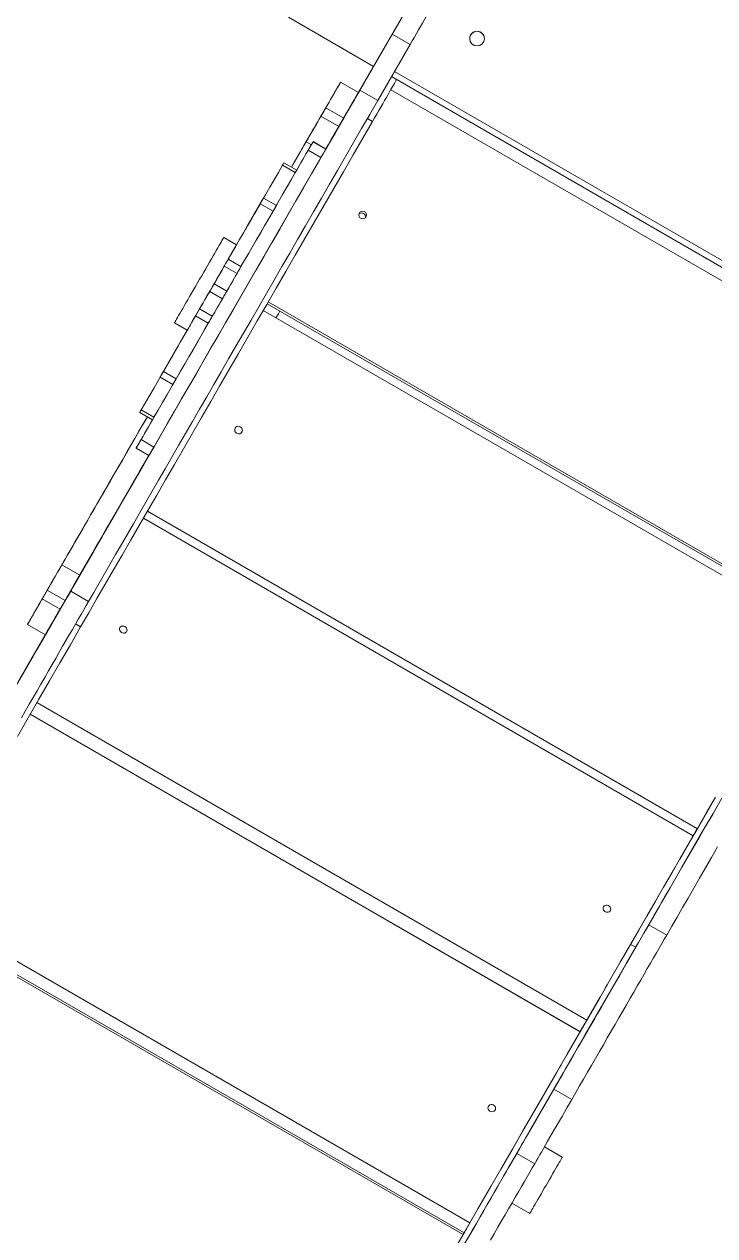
# Model space of a CAD drawing. Header units: millimetres. Extents: x -12977 to 11786, y -11805 to 10558.
# Drawn here: x -7311 to -6608, y 1797 to 3029 of the extents above; entities that cross this region are included whole.
import ezdxf

# ---------------------------------------------------------------- set-up
doc = ezdxf.new("R2010")
doc.units = ezdxf.units.MM
doc.layers.add('DIKOM_ОБЪЕКТ', color=7, linetype='Continuous')

msp = doc.modelspace()

# ---------------------------------------------------------------- linework, layer by layer
at = {"layer": 'DIKOM_ОБЪЕКТ', "color": 7, "linetype": 'Continuous', "lineweight": 15}
for p, q in [((-6955.167, 2986.228), (-6905.167, 3072.831)), ((-7041.769, 3036.228), (-6955.167, 2986.228)), ((-6950.917, 2951.605), (-6918.044, 3008.542)), ((-6936.224, 3019.038), (-6918.044, 3008.542)), ((-6955.279, 2986.293), (-6970.66, 2959.653)), ((-6969.105, 2962.199), (-6955.216, 2986.257)), ((-6969.103, 2962.105), (-6955.173, 2986.232)), ((-6936.938, 2975.818), (-6931.786, 2972.844)), ((-6367.134, 2646.842), (-6936.937, 2975.819)), ((-6933.938, 2981.014), (-6364.134, 2652.038)), ((-6931.786, 2972.844), (-6931.786, 2972.845)), ((-6970.638, 2959.64), (-6988.824, 2970.14)), ((-6969.103, 2962.105), (-6950.917, 2951.605)), ((-6378.323, 2639.471), (-6937.773, 2962.469)), ((-7009.461, 2934.399), (-7005.984, 2940.419)), ((-7008.851, 2935.446), (-7003.823, 2944.155)), ((-7008.851, 2935.446), (-6990.665, 2924.946)), ((-7003.823, 2944.155), (-6985.637, 2933.655)), ((-6985.696, 2933.473), (-7003.758, 2902.188)), ((-6983.581, 2937.133), (-7003.756, 2902.187)), ((-6984.536, 2935.478), (-7003.756, 2902.187)), ((-6979.751, 2943.761), (-7003.754, 2902.186)), ((-6990.665, 2924.946), (-6985.637, 2933.655)), ((-6981.378, 2940.951), (-6985.696, 2933.473)), ((-6983.581, 2937.133), (-6984.688, 2935.218)), ((-6983.942, 2936.546), (-6983.81, 2936.776)), ((-6983.81, 2936.776), (-6983.809, 2936.776)), ((-6981.378, 2940.951), (-6980.881, 2941.81)), ((-6981.378, 2940.951), (-6981.378, 2940.95)), ((-6961.522, 2933.236), (-6956.368, 2930.26)), ((-7023.765, 2909.619), (-7018.507, 2906.583)), ((-7016.721, 2909.637), (-7016.721, 2909.673)), ((-7016.721, 2909.673), (-7003.731, 2902.173)), ((-7016.721, 2909.637), (-7003.731, 2902.137)), ((-7191.721, 2606.526), (-7021.721, 2900.975)), ((-7021.721, 2900.975), (-7008.731, 2893.475)), ((-7003.731, 2902.137), (-7003.731, 2902.173)), ((-7178.731, 2599.027), (-7008.731, 2893.475)), ((-7047.819, 2885.804), (-7034.829, 2878.305)), ((-7033.406, 2880.77), (-7046.397, 2888.271)), ((-7034.829, 2878.305), (-7033.406, 2880.77)), ((-7067.281, 2852.111), (-7067.276, 2852.108)), ((-7067.133, 2852.357), (-7067.138, 2852.36)), ((-7054.147, 2844.831), (-7067.138, 2852.331)), ((-7070.471, 2846.555), (-7057.481, 2839.056)), ((-7057.481, 2839.056), (-7054.147, 2844.831)), ((-7083.655, 2823.74), (-7085.847, 2819.944)), ((-7083.655, 2823.733), (-7083.654, 2823.732)), ((-7094.712, 2804.586), (-7107.702, 2812.086)), ((-7103.104, 2790.039), (-7107.141, 2783.047)), ((-7103.104, 2790.039), (-7090.114, 2782.539)), ((-7107.141, 2783.047), (-7094.15, 2775.547)), ((-7121.967, 2757.355), (-7117.455, 2765.171)), ((-7117.455, 2765.171), (-7104.465, 2757.672)), ((-7121.967, 2757.355), (-7108.977, 2749.856)), ((-7108.977, 2749.856), (-7104.465, 2757.672)), ((-7132.282, 2739.501), (-7136.318, 2732.51)), ((-7132.282, 2739.501), (-7119.292, 2732)), ((-6507.989, 2414.879), (-7067.438, 2737.877)), ((-7063.459, 2744.769), (-6504.011, 2421.772)), ((-7062.342, 2746.703), (-6502.893, 2423.705)), ((-7157.702, 2725.483), (-7144.712, 2717.983)), ((-7136.318, 2732.51), (-7123.328, 2725.01)), ((-7155.769, 2698.836), (-7153.576, 2702.634)), ((-7155.769, 2698.829), (-7155.768, 2698.828)), ((-7168.951, 2675.983), (-7155.961, 2668.483)), ((-7172.287, 2670.238), (-7172.281, 2670.235)), ((-7172.286, 2670.209), (-7159.295, 2662.709)), ((-7172.143, 2670.486), (-7172.138, 2670.483)), ((-7159.295, 2662.709), (-7155.961, 2668.483)), ((-7193.027, 2634.299), (-7180.037, 2626.798)), ((-7191.604, 2636.763), (-7178.614, 2629.263)), ((-7180.037, 2626.798), (-7178.614, 2629.263)), ((-7191.721, 2606.526), (-7178.731, 2599.027)), ((-7196.721, 2597.868), (-7196.721, 2597.904)), ((-7196.721, 2597.868), (-7183.731, 2590.368)), ((-7183.769, 2590.389), (-7191.04, 2577.795)), ((-7183.767, 2590.388), (-7187.496, 2583.93)), ((-7183.767, 2590.388), (-7186.386, 2585.851)), ((-7193.483, 2573.562), (-7191.488, 2577.015)), ((-7187.496, 2583.93), (-7191.983, 2576.161)), ((-7185.33, 2533.67), (-6625.881, 2210.672)), ((-6629.987, 2203.559), (-7189.436, 2526.557)), ((-7232.308, 2506.306), (-7301.589, 2386.294)), ((-7232.924, 2505.239), (-7300.473, 2388.227)), ((-7232.308, 2506.306), (-7238.994, 2494.728)), ((-7234.459, 2502.581), (-7231.459, 2507.776)), ((-7234.459, 2502.581), (-7234.458, 2502.581)), ((-7232.924, 2505.239), (-7230.932, 2508.688)), ((-7239.923, 2493.117), (-7307.473, 2376.106)), ((-7272.326, 2479.099), (-7254.139, 2468.599)), ((-7292.268, 2444.555), (-7287.24, 2453.264)), ((-7290.131, 2448.264), (-7286.655, 2454.284)), ((-7287.24, 2453.264), (-7269.053, 2442.764)), ((-7292.268, 2444.555), (-7274.081, 2434.055)), ((-7274.081, 2434.055), (-7269.053, 2442.764)), ((-7263.304, 2452.493), (-7245.116, 2441.993)), ((-7307.268, 2418.579), (-7289.082, 2408.079)), ((-7285.448, 2414.265), (-7281.471, 2421.155)), ((-7258.363, 2419.045), (-7253.218, 2416.074)), ((-7289.104, 2408.092), (-7370.675, 2266.806)), ((-7301.589, 2386.294), (-7308.339, 2374.606)), ((-7308.937, 2373.569), (-7305.938, 2378.764)), ((-7297.688, 2339.039), (-6738.239, 2016.041)), ((-7304.581, 2327.099), (-6745.132, 2004.101)), ((-7304.436, 2327.35), (-6744.99, 2004.353)), ((-6625.881, 2210.672), (-6610.791, 2236.811)), ((-6625.881, 2210.672), (-6629.989, 2203.56)), ((-6643.844, 2179.557), (-6629.987, 2203.559)), ((-6650.088, 2168.739), (-6648.624, 2171.275)), ((-6650.088, 2168.739), (-6717.638, 2051.727)), ((-6857.29, 1809.823), (-7416.738, 2132.82)), ((-6863.25, 1799.503), (-7422.697, 2122.499)), ((-7421.436, 2119.593), (-6864.191, 1797.867)), ((-6675.272, 2112.993), (-6657.085, 2102.493)), ((-6693.765, 2093.074), (-6688.569, 2090.074)), ((-6719.565, 2048.389), (-6717.638, 2051.727)), ((-6738.239, 2016.041), (-6724.383, 2040.043)), ((-6723.699, 2029.131), (-6723.7, 2029.186)), ((-6738.239, 2016.041), (-6744.99, 2004.353)), ((-6745.132, 2004.101), (-6759.488, 1979.233)), ((-6745, 2004.359), (-6745.145, 2004.108)), ((-6765.997, 1967.959), (-6835.983, 1846.729)), ((-6765.997, 1967.959), (-6764.481, 1970.586)), ((-6773.699, 1942.583), (-6773.699, 1942.529)), ((-6773.699, 1942.583), (-6773.675, 1942.569)), ((-6771.743, 1945.891), (-6753.556, 1935.391)), ((-6781.505, 1886.98), (-6763.326, 1876.485)), ((-6781.481, 1887.021), (-6763.326, 1876.539)), ((-6809.543, 1880.415), (-6791.356, 1869.915)), ((-6763.326, 1876.485), (-6763.326, 1876.539)), ((-6837.941, 1843.337), (-6835.983, 1846.729)), ((-6842.933, 1834.69), (-6857.29, 1809.823)), ((-6814.501, 1829.82), (-6796.326, 1819.327)), ((-6864.202, 1797.874), (-6863.258, 1799.508)), ((-6863.25, 1799.503), (-6857.29, 1809.823))]:
    msp.add_line(p, q, dxfattribs=at)
at = {"layer": 'DIKOM_ОБЪЕКТ', "color": 7, "linetype": 'Continuous', "lineweight": 15, "flags": 128}
for points in [[(-6918.044, 3008.542), (-6915.865, 3012.316), (-6913.703, 3016.062), (-6911.574, 3019.75), (-6909.494, 3023.352), (-6907.479, 3026.842), (-6905.544, 3030.194), (-6903.704, 3033.38), (-6901.975, 3036.377), (-6900.366, 3039.163), (-6898.893, 3041.715), (-6897.565, 3044.015), (-6896.394, 3046.046), (-6895.386, 3047.79), (-6894.552, 3049.236), (-6893.896, 3050.373), (-6893.424, 3051.191), (-6893.139, 3051.685), (-6893.044, 3051.851)], [(-6955.238, 2986.269), (-6956.691, 2983.753), (-6959.998, 2978.025), (-6963.201, 2972.477), (-6966.29, 2967.125), (-6969.259, 2961.982), (-6972.1, 2957.062), (-6974.803, 2952.378), (-6977.364, 2947.942), (-6979.774, 2943.765), (-6982.029, 2939.86), (-6984.121, 2936.235)], [(-6955.239, 2986.27), (-6957.407, 2982.515), (-6960.583, 2977.012), (-6963.659, 2971.683), (-6966.628, 2966.541), (-6969.481, 2961.598), (-6972.212, 2956.867), (-6974.815, 2952.36), (-6977.281, 2948.086), (-6979.606, 2944.058), (-6981.784, 2940.285), (-6983.81, 2936.776)], [(-6979.751, 2943.761), (-6977.597, 2947.491), (-6975.462, 2951.189), (-6973.362, 2954.825), (-6971.313, 2958.375), (-6969.33, 2961.809), (-6967.428, 2965.104), (-6965.62, 2968.235), (-6963.922, 2971.178), (-6962.344, 2973.912), (-6960.899, 2976.415), (-6959.597, 2978.67), (-6958.449, 2980.66), (-6957.462, 2982.369), (-6956.645, 2983.785), (-6956.003, 2984.898), (-6955.541, 2985.699), (-6955.262, 2986.182), (-6955.218, 2986.258)], [(-6956.368, 2930.26), (-6954.214, 2933.991), (-6952.079, 2937.689), (-6949.979, 2941.325), (-6947.93, 2944.874), (-6945.947, 2948.309), (-6944.046, 2951.605), (-6942.238, 2954.735), (-6940.539, 2957.678), (-6938.961, 2960.411), (-6937.517, 2962.915), (-6936.215, 2965.17), (-6935.066, 2967.159), (-6934.079, 2968.869), (-6933.263, 2970.285), (-6932.62, 2971.398), (-6932.158, 2972.199), (-6931.88, 2972.682), (-6931.786, 2972.844)], [(-6969.103, 2962.105), (-6977.332, 2947.853), (-6985.556, 2933.609), (-6993.771, 2919.379), (-7001.973, 2905.171), (-7010.16, 2890.99), (-7018.328, 2876.844), (-7026.471, 2862.74), (-7034.587, 2848.683), (-7042.671, 2834.681), (-7050.719, 2820.739), (-7058.729, 2806.865), (-7066.696, 2793.066), (-7074.616, 2779.346), (-7082.487, 2765.714), (-7090.303, 2752.175), (-7098.061, 2738.736), (-7105.759, 2725.402), (-7113.391, 2712.181), (-7120.956, 2699.079), (-7128.448, 2686.101), (-7135.865, 2673.254), (-7143.203, 2660.543), (-7150.458, 2647.975), (-7157.628, 2635.556), (-7164.708, 2623.291), (-7171.696, 2611.186), (-7178.588, 2599.247), (-7185.381, 2587.48), (-7192.072, 2575.889), (-7198.657, 2564.481), (-7205.135, 2553.261), (-7211.501, 2542.233), (-7217.752, 2531.404), (-7223.886, 2520.778), (-7229.9, 2510.36), (-7235.79, 2500.155), (-7241.555, 2490.168), (-7247.192, 2480.405), (-7252.697, 2470.868), (-7258.068, 2461.563), (-7263.304, 2452.493)], [(-6988.904, 2970.001), (-6989.545, 2968.894), (-6990.361, 2967.481), (-6991.353, 2965.764), (-6992.519, 2963.746), (-6993.858, 2961.429), (-6995.368, 2958.815), (-6997.049, 2955.906), (-6998.896, 2952.707), (-7000.91, 2949.22), (-7003.088, 2945.45), (-7005.426, 2941.401), (-7007.923, 2937.077), (-7010.576, 2932.484), (-7013.382, 2927.626), (-7016.337, 2922.508), (-7019.439, 2917.137), (-7022.684, 2911.518), (-7026.068, 2905.658), (-7029.588, 2899.562), (-7033.239, 2893.239), (-7037.018, 2886.694), (-7038.681, 2883.816)], [(-7003.823, 2944.155), (-7002.152, 2947.049), (-7000.502, 2949.907), (-6998.893, 2952.694), (-6997.347, 2955.375), (-6995.88, 2957.916), (-6994.512, 2960.285), (-6993.26, 2962.454), (-6992.139, 2964.395), (-6991.164, 2966.084), (-6990.347, 2967.501), (-6989.697, 2968.626), (-6989.223, 2969.447), (-6988.931, 2969.954), (-6988.825, 2970.139), (-6988.904, 2970.001)], [(-6969.105, 2962.199), (-6978.94, 2945.164), (-6988.772, 2928.135), (-6998.597, 2911.116), (-7003.753, 2902.185)], [(-6985.637, 2933.655), (-6983.966, 2936.549), (-6982.316, 2939.407), (-6980.707, 2942.194), (-6979.159, 2944.874), (-6977.693, 2947.416), (-6976.325, 2949.785), (-6975.073, 2951.954), (-6973.952, 2953.895), (-6972.977, 2955.584), (-6972.16, 2957.001), (-6971.51, 2958.126), (-6971.036, 2958.947), (-6970.744, 2959.454), (-6970.638, 2959.639), (-6970.638, 2959.64)], [(-6950.917, 2951.605), (-6959.145, 2937.353), (-6967.369, 2923.109), (-6975.584, 2908.879), (-6983.787, 2894.671), (-6991.974, 2880.49), (-7000.141, 2866.344), (-7008.284, 2852.24), (-7016.4, 2838.183), (-7024.483, 2824.18), (-7032.532, 2810.239), (-7040.542, 2796.365), (-7048.51, 2782.566), (-7056.429, 2768.846), (-7064.3, 2755.214), (-7072.116, 2741.675), (-7079.875, 2728.236), (-7087.573, 2714.902), (-7095.205, 2701.681), (-7102.77, 2688.579), (-7110.261, 2675.601), (-7117.678, 2662.753), (-7125.016, 2650.043), (-7132.271, 2637.475), (-7139.441, 2625.056), (-7146.521, 2612.791), (-7153.509, 2600.686), (-7160.402, 2588.747), (-7167.195, 2576.98), (-7173.886, 2565.389), (-7180.471, 2553.981), (-7186.949, 2542.761), (-7193.315, 2531.733), (-7199.566, 2520.904), (-7205.7, 2510.278), (-7211.713, 2499.86), (-7217.604, 2489.655), (-7223.369, 2479.669), (-7229.005, 2469.904), (-7234.51, 2460.368), (-7239.881, 2451.062), (-7245.116, 2441.993)], [(-7023.765, 2909.619), (-7023.49, 2910.095), (-7023.03, 2910.891), (-7022.391, 2911.999), (-7021.579, 2913.403), (-7020.607, 2915.087), (-7019.486, 2917.028), (-7018.23, 2919.203), (-7016.856, 2921.584), (-7015.38, 2924.139), (-7013.821, 2926.838), (-7012.2, 2929.646), (-7010.536, 2932.528), (-7008.851, 2935.446)], [(-7003.769, 2902.195), (-7001.445, 2906.224), (-6998.216, 2911.816), (-6995.119, 2917.182), (-6992.156, 2922.314), (-6989.334, 2927.204), (-6986.654, 2931.848), (-6984.121, 2936.235)], [(-6984.536, 2935.478), (-6983.764, 2936.814), (-6983.035, 2938.077), (-6982.377, 2939.218), (-6981.814, 2940.193), (-6981.369, 2940.965), (-6981.058, 2941.504), (-6980.893, 2941.789), (-6980.881, 2941.81)], [(-6956.368, 2930.26), (-6966.219, 2913.197), (-6976.065, 2896.143), (-6985.901, 2879.106), (-6995.725, 2862.091), (-7005.534, 2845.102), (-7015.323, 2828.145), (-7025.09, 2811.227), (-7034.833, 2794.352), (-7044.548, 2777.526), (-7054.231, 2760.753), (-7063.88, 2744.04), (-7073.491, 2727.392), (-7083.062, 2710.814), (-7092.589, 2694.312), (-7102.07, 2677.891), (-7111.5, 2661.555), (-7120.879, 2645.311), (-7130.2, 2629.164), (-7139.464, 2613.118), (-7148.666, 2597.179), (-7157.803, 2581.352), (-7166.872, 2565.643), (-7175.871, 2550.055), (-7184.796, 2534.595), (-7193.645, 2519.266), (-7202.415, 2504.075), (-7211.104, 2489.026), (-7219.707, 2474.123), (-7228.222, 2459.371), (-7236.648, 2444.776), (-7244.98, 2430.342), (-7253.218, 2416.074)], [(-7003.793, 2902.209), (-7003.392, 2902.903), (-7002.42, 2904.587), (-7001.299, 2906.529), (-7000.044, 2908.703), (-6998.67, 2911.084), (-6997.193, 2913.639), (-6995.635, 2916.338), (-6994.014, 2919.146), (-6992.35, 2922.028), (-6990.665, 2924.946)], [(-7023.765, 2909.619), (-7024.355, 2908.598), (-7025.119, 2907.277), (-7026.057, 2905.655), (-7027.165, 2903.735), (-7028.445, 2901.521), (-7029.892, 2899.015), (-7031.506, 2896.221), (-7033.284, 2893.143), (-7035.224, 2889.785), (-7037.321, 2886.152), (-7038.674, 2883.812)], [(-7016.721, 2909.673), (-7017.182, 2908.877), (-7017.821, 2907.771), (-7018.639, 2906.355), (-7019.635, 2904.632), (-7020.805, 2902.605), (-7022.15, 2900.277), (-7023.667, 2897.652), (-7025.352, 2894.734), (-7027.204, 2891.528), (-7029.219, 2888.04), (-7031.393, 2884.274), (-7033.414, 2880.775)], [(-7021.721, 2900.975), (-7020.746, 2902.665), (-7019.808, 2904.289), (-7018.944, 2905.787), (-7018.186, 2907.099), (-7017.564, 2908.177), (-7017.102, 2908.977), (-7016.817, 2909.47), (-7016.721, 2909.637)], [(-7008.731, 2893.475), (-7007.756, 2895.165), (-7006.818, 2896.789), (-7005.953, 2898.287), (-7005.195, 2899.599), (-7004.574, 2900.677), (-7004.111, 2901.477), (-7003.827, 2901.97), (-7003.731, 2902.137)], [(-7047.82, 2885.806), (-7052.086, 2878.417), (-7056.428, 2870.897), (-7060.839, 2863.257), (-7065.311, 2855.512), (-7069.836, 2847.674), (-7074.407, 2839.757), (-7079.016, 2831.775), (-7083.655, 2823.74)], [(-7083.655, 2823.733), (-7079.016, 2831.768), (-7074.407, 2839.751), (-7069.836, 2847.669), (-7065.311, 2855.507), (-7060.839, 2863.253), (-7056.428, 2870.893), (-7052.086, 2878.415), (-7047.819, 2885.804)], [(-7047.819, 2885.804), (-7047.235, 2886.816), (-7046.782, 2887.602), (-7046.495, 2888.1), (-7046.397, 2888.271), (-7046.495, 2888.101), (-7046.782, 2887.603), (-7047.235, 2886.818), (-7047.82, 2885.806)], [(-7054.153, 2844.834), (-7052.321, 2848.007), (-7047.849, 2855.753), (-7043.438, 2863.393), (-7039.095, 2870.914), (-7034.829, 2878.305)], [(-7085.327, 2820.845), (-7082.495, 2825.752), (-7079.819, 2830.387), (-7077.305, 2834.744), (-7074.955, 2838.815), (-7072.774, 2842.594), (-7070.766, 2846.073), (-7068.934, 2849.248), (-7067.281, 2852.111)], [(-7067.281, 2852.083), (-7068.934, 2849.222), (-7070.765, 2846.05), (-7072.774, 2842.573), (-7074.955, 2838.797), (-7077.304, 2834.728), (-7079.819, 2830.373), (-7082.494, 2825.74), (-7085.327, 2820.836)], [(-7067.281, 2852.111), (-7067.142, 2852.352), (-7067.2, 2852.253), (-7067.449, 2851.822), (-7067.87, 2851.092), (-7068.431, 2850.122), (-7069.086, 2848.987), (-7069.785, 2847.776), (-7070.472, 2846.586)], [(-7070.471, 2846.555), (-7069.784, 2847.746), (-7069.085, 2848.956), (-7068.43, 2850.091), (-7067.87, 2851.062), (-7067.449, 2851.792), (-7067.199, 2852.224), (-7067.142, 2852.324), (-7067.281, 2852.083)], [(-7103.104, 2790.039), (-7099.376, 2796.496), (-7095.533, 2803.15), (-7091.584, 2809.991), (-7087.534, 2817.005), (-7083.39, 2824.18), (-7079.161, 2831.506), (-7074.852, 2838.968), (-7070.471, 2846.555)], [(-7070.472, 2846.586), (-7074.853, 2838.998), (-7079.161, 2831.534), (-7083.391, 2824.207), (-7087.535, 2817.03), (-7091.584, 2810.015), (-7094.717, 2804.589)], [(-7090.114, 2782.539), (-7086.385, 2788.996), (-7082.543, 2795.651), (-7078.593, 2802.49), (-7074.544, 2809.504), (-7070.401, 2816.68), (-7066.17, 2824.005), (-7061.862, 2831.468), (-7057.481, 2839.056)], [(-7083.655, 2823.733), (-7084.297, 2822.621), (-7084.874, 2821.622), (-7085.345, 2820.806), (-7085.677, 2820.23), (-7085.847, 2819.935), (-7085.843, 2819.941), (-7085.666, 2820.249), (-7085.327, 2820.836)], [(-7157.702, 2725.483), (-7157.614, 2725.634), (-7157.352, 2726.089), (-7156.916, 2726.841), (-7156.311, 2727.889), (-7155.541, 2729.224), (-7154.609, 2730.836), (-7153.525, 2732.714), (-7152.294, 2734.845), (-7150.927, 2737.214), (-7149.43, 2739.805), (-7147.817, 2742.599), (-7146.098, 2745.576), (-7144.285, 2748.717), (-7142.39, 2751.998), (-7140.428, 2755.397), (-7138.411, 2758.89), (-7136.354, 2762.451), (-7134.271, 2766.058), (-7132.178, 2769.684), (-7130.088, 2773.303), (-7128.017, 2776.891), (-7125.979, 2780.422), (-7123.988, 2783.871), (-7122.058, 2787.215), (-7120.202, 2790.429), (-7118.434, 2793.491), (-7116.766, 2796.38), (-7115.211, 2799.076), (-7113.777, 2801.559), (-7112.477, 2803.812), (-7111.318, 2805.819), (-7110.31, 2807.567), (-7109.458, 2809.042), (-7108.769, 2810.236), (-7108.249, 2811.138), (-7107.899, 2811.743), (-7107.724, 2812.047), (-7107.724, 2812.048), (-7107.899, 2811.745), (-7108.248, 2811.141), (-7108.769, 2810.239), (-7109.458, 2809.048), (-7110.309, 2807.573), (-7111.318, 2805.826), (-7112.477, 2803.82), (-7113.777, 2801.568), (-7115.211, 2799.086), (-7116.766, 2796.391), (-7118.435, 2793.503), (-7120.202, 2790.442), (-7122.058, 2787.228), (-7123.988, 2783.885), (-7125.979, 2780.436), (-7128.018, 2776.905), (-7130.089, 2773.318), (-7132.179, 2769.698), (-7134.272, 2766.073), (-7136.354, 2762.466), (-7138.411, 2758.903), (-7140.428, 2755.411), (-7142.39, 2752.011), (-7144.285, 2748.73), (-7146.098, 2745.589), (-7147.817, 2742.61), (-7149.43, 2739.815), (-7150.926, 2737.224), (-7152.295, 2734.854), (-7153.525, 2732.722), (-7154.61, 2730.843), (-7155.541, 2729.23), (-7156.312, 2727.894), (-7156.917, 2726.845), (-7157.352, 2726.091), (-7157.615, 2725.636), (-7157.702, 2725.483)], [(-7144.712, 2717.983), (-7144.624, 2718.134), (-7144.362, 2718.588), (-7143.927, 2719.342), (-7143.321, 2720.389), (-7142.55, 2721.724), (-7141.62, 2723.336), (-7140.535, 2725.214), (-7139.304, 2727.345), (-7137.936, 2729.714), (-7136.44, 2732.305), (-7134.827, 2735.099), (-7133.107, 2738.076), (-7131.294, 2741.217), (-7129.399, 2744.498), (-7127.437, 2747.897), (-7125.42, 2751.39), (-7123.364, 2754.952), (-7121.281, 2758.559), (-7119.188, 2762.184), (-7117.099, 2765.804), (-7115.027, 2769.391), (-7112.989, 2772.922), (-7110.997, 2776.371), (-7109.067, 2779.715), (-7107.211, 2782.929), (-7105.443, 2785.991), (-7103.776, 2788.88), (-7102.22, 2791.576), (-7100.787, 2794.059), (-7099.486, 2796.311), (-7098.328, 2798.319), (-7097.319, 2800.067), (-7096.467, 2801.542), (-7095.779, 2802.736), (-7095.258, 2803.638), (-7094.909, 2804.243), (-7094.734, 2804.548), (-7094.712, 2804.586)], [(-7117.455, 2765.171), (-7115.526, 2768.514), (-7113.775, 2771.549), (-7112.204, 2774.271), (-7110.816, 2776.675), (-7109.614, 2778.759), (-7108.6, 2780.517), (-7107.775, 2781.947), (-7107.141, 2783.047)], [(-7104.465, 2757.672), (-7102.535, 2761.014), (-7100.784, 2764.049), (-7099.214, 2766.771), (-7097.826, 2769.176), (-7096.624, 2771.259), (-7095.61, 2773.017), (-7094.785, 2774.448), (-7094.15, 2775.547)], [(-7090.114, 2782.539), (-7090.683, 2781.553), (-7091.321, 2780.448), (-7091.984, 2779.301), (-7092.624, 2778.192), (-7093.197, 2777.2), (-7093.662, 2776.394), (-7093.987, 2775.829), (-7094.15, 2775.547)], [(-7132.282, 2739.501), (-7131.648, 2740.598), (-7130.823, 2742.026), (-7129.809, 2743.781), (-7128.606, 2745.862), (-7127.219, 2748.264), (-7125.648, 2750.984), (-7123.897, 2754.016), (-7121.967, 2757.355)], [(-7119.292, 2732), (-7118.658, 2733.098), (-7117.833, 2734.526), (-7116.818, 2736.281), (-7115.617, 2738.362), (-7114.229, 2740.764), (-7112.658, 2743.484), (-7110.906, 2746.516), (-7108.977, 2749.856)], [(-7108.721, 2750.294), (-7108.632, 2750.448), (-7108.374, 2750.896), (-7107.968, 2751.598), (-7107.452, 2752.492), (-7106.871, 2753.499), (-7106.276, 2754.529), (-7105.721, 2755.49), (-7105.255, 2756.297), (-7104.919, 2756.879), (-7104.743, 2757.183), (-7104.743, 2757.184), (-7104.919, 2756.879), (-7105.256, 2756.298), (-7105.722, 2755.491), (-7106.277, 2754.53), (-7106.871, 2753.5), (-7107.452, 2752.493), (-7107.969, 2751.599), (-7108.374, 2750.897), (-7108.632, 2750.448), (-7108.721, 2750.294)], [(-7050.524, 2737.301), (-7052.07, 2734.626), (-7054.504, 2730.41)], [(-7168.951, 2675.983), (-7164.571, 2683.571), (-7160.262, 2691.035), (-7156.032, 2698.361), (-7151.889, 2705.539), (-7147.839, 2712.554), (-7143.889, 2719.395), (-7140.047, 2726.051), (-7136.318, 2732.51)], [(-7155.961, 2668.483), (-7151.58, 2676.071), (-7147.271, 2683.535), (-7143.042, 2690.862), (-7138.899, 2698.038), (-7134.848, 2705.054), (-7130.899, 2711.895), (-7127.057, 2718.551), (-7123.328, 2725.01)], [(-7119.292, 2732), (-7119.454, 2731.719), (-7119.781, 2731.156), (-7120.246, 2730.349), (-7120.819, 2729.357), (-7121.459, 2728.248), (-7122.121, 2727.101), (-7122.759, 2725.996), (-7123.328, 2725.01)], [(-7144.717, 2717.986), (-7147.839, 2712.578), (-7151.89, 2705.565), (-7156.033, 2698.389), (-7160.262, 2691.063), (-7164.572, 2683.601), (-7168.952, 2676.013)], [(-7172.143, 2670.486), (-7170.49, 2673.347), (-7168.658, 2676.519), (-7166.65, 2679.996), (-7164.469, 2683.772), (-7162.119, 2687.841), (-7159.604, 2692.196), (-7156.929, 2696.829), (-7154.097, 2701.733)], [(-7154.096, 2701.723), (-7156.928, 2696.817), (-7159.604, 2692.182), (-7162.119, 2687.825), (-7164.469, 2683.754), (-7166.649, 2679.975), (-7168.657, 2676.495), (-7170.49, 2673.322), (-7172.142, 2670.457)], [(-7154.096, 2701.723), (-7153.757, 2702.31), (-7153.58, 2702.618), (-7153.576, 2702.625), (-7153.746, 2702.331), (-7154.079, 2701.756), (-7154.55, 2700.94), (-7155.127, 2699.941), (-7155.769, 2698.829)], [(-7155.769, 2698.836), (-7160.408, 2690.801), (-7165.016, 2682.817), (-7169.587, 2674.9), (-7174.113, 2667.062), (-7178.585, 2659.316), (-7182.996, 2651.676), (-7187.337, 2644.154), (-7191.604, 2636.764)], [(-7191.604, 2636.763), (-7187.337, 2644.152), (-7182.995, 2651.673), (-7178.585, 2659.312), (-7174.112, 2667.057), (-7169.587, 2674.894), (-7165.016, 2682.811), (-7160.408, 2690.794), (-7155.769, 2698.829)], [(-7168.952, 2676.013), (-7169.639, 2674.823), (-7170.338, 2673.613), (-7170.994, 2672.478), (-7171.554, 2671.507), (-7171.975, 2670.777), (-7172.225, 2670.345), (-7172.281, 2670.245), (-7172.143, 2670.486)], [(-7172.142, 2670.457), (-7172.281, 2670.217), (-7172.224, 2670.316), (-7171.975, 2670.747), (-7171.554, 2671.477), (-7170.992, 2672.447), (-7170.337, 2673.582), (-7169.638, 2674.793), (-7168.951, 2675.983)], [(-7178.614, 2629.263), (-7174.347, 2636.652), (-7170.005, 2644.172), (-7165.594, 2651.812), (-7161.123, 2659.557), (-7159.301, 2662.712)], [(-7185.317, 2629.847), (-7190.224, 2621.348), (-7195.345, 2612.475), (-7200.415, 2603.694), (-7205.426, 2595.014), (-7210.373, 2586.444), (-7215.252, 2577.994), (-7220.055, 2569.674), (-7224.778, 2561.492), (-7229.417, 2553.458), (-7233.964, 2545.58), (-7238.416, 2537.868), (-7242.768, 2530.331), (-7247.014, 2522.975), (-7251.15, 2515.809), (-7255.172, 2508.843), (-7259.074, 2502.082), (-7262.854, 2495.536), (-7266.505, 2489.21), (-7270.025, 2483.112), (-7273.409, 2477.249), (-7276.653, 2471.628), (-7279.756, 2466.255), (-7282.711, 2461.134), (-7285.516, 2456.273), (-7288.169, 2451.677), (-7290.667, 2447.351), (-7293.005, 2443.299), (-7295.182, 2439.526), (-7297.196, 2436.037), (-7299.044, 2432.835), (-7300.724, 2429.923), (-7302.234, 2427.306), (-7303.573, 2424.985), (-7304.739, 2422.964), (-7305.731, 2421.245), (-7306.547, 2419.829), (-7307.187, 2418.719)], [(-7185.312, 2629.844), (-7189.464, 2622.653), (-7193.859, 2615.04), (-7198.189, 2607.537), (-7202.45, 2600.158), (-7206.634, 2592.911), (-7210.735, 2585.807), (-7214.748, 2578.855), (-7218.666, 2572.066), (-7222.486, 2565.45), (-7226.201, 2559.015), (-7229.806, 2552.77), (-7233.296, 2546.725), (-7236.665, 2540.888), (-7239.91, 2535.267), (-7243.026, 2529.869), (-7246.008, 2524.704), (-7248.851, 2519.777), (-7251.553, 2515.096), (-7254.11, 2510.667), (-7256.516, 2506.497), (-7258.77, 2502.591), (-7260.869, 2498.956), (-7262.808, 2495.595), (-7264.586, 2492.515), (-7266.2, 2489.718), (-7267.647, 2487.21), (-7268.926, 2484.993), (-7270.036, 2483.071), (-7270.972, 2481.447), (-7271.736, 2480.122), (-7272.326, 2479.099)], [(-7180.082, 2626.74), (-7182.049, 2623.33), (-7184.224, 2619.562), (-7186.239, 2616.071), (-7188.09, 2612.862), (-7189.776, 2609.942), (-7191.292, 2607.315), (-7192.637, 2604.984), (-7193.808, 2602.955), (-7194.803, 2601.229), (-7195.621, 2599.811), (-7196.262, 2598.702), (-7196.721, 2597.904)], [(-7191.604, 2636.764), (-7192.188, 2635.752), (-7192.642, 2634.967), (-7192.929, 2634.469), (-7193.027, 2634.299), (-7192.929, 2634.469), (-7192.641, 2634.966), (-7192.188, 2635.751), (-7191.604, 2636.763)], [(-7096.076, 2618.276), (-7096.479, 2617.224), (-7096.537, 2616.088), (-7096.247, 2614.968), (-7095.634, 2613.965), (-7094.752, 2613.167), (-7093.68, 2612.645), (-7092.514, 2612.446), (-7091.356, 2612.588), (-7090.31, 2613.056), (-7089.468, 2613.811), (-7088.906, 2614.785), (-7088.673, 2615.892), (-7088.79, 2617.032), (-7089.247, 2618.106), (-7090.002, 2619.016), (-7090.99, 2619.683), (-7092.122, 2620.048), (-7093.298, 2620.077), (-7094.412, 2619.769), (-7095.367, 2619.15), (-7096.076, 2618.276)], [(-7196.721, 2597.868), (-7196.625, 2598.034), (-7196.341, 2598.526), (-7195.879, 2599.327), (-7195.257, 2600.403), (-7194.5, 2601.716), (-7193.634, 2603.212), (-7192.696, 2604.837), (-7191.721, 2606.526)], [(-7183.778, 2590.395), (-7187.488, 2583.965), (-7197.744, 2566.202), (-7207.935, 2548.548), (-7218.06, 2531.011), (-7228.115, 2513.595), (-7238.097, 2496.303), (-7248.004, 2479.144), (-7257.832, 2462.118), (-7267.58, 2445.234), (-7277.243, 2428.494), (-7286.821, 2411.903), (-7296.31, 2395.468), (-7305.706, 2379.191), (-7315.008, 2363.078), (-7324.213, 2347.133), (-7333.318, 2331.36)], [(-7183.764, 2590.387), (-7190.255, 2579.143), (-7199.254, 2563.555), (-7208.179, 2548.094), (-7217.028, 2532.766), (-7225.798, 2517.575), (-7234.486, 2502.525), (-7243.089, 2487.622), (-7251.605, 2472.872), (-7260.031, 2458.277), (-7268.363, 2443.842), (-7276.6, 2429.574)], [(-7183.764, 2590.387), (-7188.997, 2581.32), (-7197.977, 2565.766), (-7206.884, 2550.338), (-7215.714, 2535.042), (-7224.466, 2519.883), (-7233.135, 2504.865), (-7241.72, 2489.993), (-7250.219, 2475.272), (-7258.628, 2460.707), (-7266.943, 2446.302), (-7275.163, 2432.062)], [(-7183.823, 2590.421), (-7187.55, 2583.966), (-7191.68, 2576.811), (-7195.723, 2569.808), (-7199.672, 2562.966), (-7203.523, 2556.296), (-7207.27, 2549.806), (-7210.906, 2543.505), (-7214.429, 2537.404), (-7217.831, 2531.509), (-7221.11, 2525.831), (-7224.258, 2520.375), (-7227.274, 2515.152), (-7230.151, 2510.167), (-7232.886, 2505.428), (-7235.476, 2500.941), (-7237.916, 2496.713), (-7240.203, 2492.75), (-7242.335, 2489.059), (-7244.306, 2485.642), (-7246.116, 2482.506), (-7247.762, 2479.655), (-7249.24, 2477.093), (-7250.549, 2474.823), (-7251.688, 2472.85), (-7252.654, 2471.175), (-7253.446, 2469.801), (-7254.064, 2468.73), (-7254.506, 2467.964), (-7254.771, 2467.503), (-7254.859, 2467.349)], [(-7254.859, 2467.349), (-7254.771, 2467.501), (-7254.506, 2467.959), (-7254.064, 2468.722), (-7253.446, 2469.79), (-7252.654, 2471.162), (-7251.688, 2472.834), (-7250.549, 2474.805), (-7249.239, 2477.071), (-7247.761, 2479.631), (-7246.116, 2482.479), (-7244.305, 2485.613), (-7242.334, 2489.027), (-7240.203, 2492.717), (-7237.915, 2496.677), (-7235.475, 2500.903), (-7232.886, 2505.387), (-7230.151, 2510.124), (-7227.273, 2515.107), (-7224.257, 2520.328), (-7221.109, 2525.781), (-7217.83, 2531.458), (-7214.428, 2537.351), (-7210.905, 2543.45), (-7207.269, 2549.749), (-7203.521, 2556.237), (-7199.671, 2562.907), (-7195.722, 2569.747), (-7191.678, 2576.748), (-7187.548, 2583.902), (-7183.794, 2590.404)], [(-7183.823, 2590.421), (-7184.264, 2589.658), (-7188.447, 2582.411), (-7192.548, 2575.307), (-7196.561, 2568.355), (-7200.48, 2561.566), (-7204.3, 2554.95), (-7208.015, 2548.515), (-7211.619, 2542.271), (-7215.109, 2536.226), (-7218.479, 2530.388), (-7221.724, 2524.767), (-7224.839, 2519.369), (-7227.82, 2514.204), (-7230.665, 2509.277), (-7233.366, 2504.596), (-7235.923, 2500.167), (-7238.33, 2495.997), (-7240.584, 2492.091), (-7242.682, 2488.456), (-7244.622, 2485.095), (-7246.399, 2482.015), (-7248.014, 2479.218), (-7249.461, 2476.71), (-7250.74, 2474.493), (-7251.849, 2472.571), (-7252.786, 2470.947), (-7253.55, 2469.622), (-7254.139, 2468.599)], [(-7183.731, 2590.368), (-7183.635, 2590.534), (-7183.35, 2591.026), (-7182.888, 2591.826), (-7182.267, 2592.903), (-7181.509, 2594.215), (-7180.645, 2595.712), (-7179.707, 2597.337), (-7178.731, 2599.027)], [(-7191.04, 2577.795), (-7191.751, 2576.564), (-7192.382, 2575.469), (-7192.911, 2574.552), (-7193.318, 2573.848), (-7193.586, 2573.384), (-7193.704, 2573.178), (-7193.67, 2573.238), (-7193.483, 2573.562)], [(-7191.488, 2577.015), (-7191.157, 2577.589), (-7190.692, 2578.393), (-7190.114, 2579.395), (-7189.444, 2580.556), (-7188.706, 2581.832), (-7187.931, 2583.175), (-7187.147, 2584.532), (-7186.386, 2585.851)], [(-7234.459, 2502.581), (-7234.916, 2501.79), (-7235.488, 2500.799), (-7236.154, 2499.646), (-7236.889, 2498.375), (-7237.662, 2497.035), (-7238.446, 2495.678), (-7239.21, 2494.355), (-7239.923, 2493.117)], [(-7287.24, 2453.264), (-7285.554, 2456.182), (-7283.891, 2459.064), (-7282.269, 2461.872), (-7280.712, 2464.572), (-7279.236, 2467.128), (-7277.861, 2469.509), (-7276.606, 2471.684), (-7275.484, 2473.626), (-7274.512, 2475.311), (-7273.701, 2476.716), (-7273.061, 2477.825), (-7272.601, 2478.622), (-7272.326, 2479.099)], [(-7269.053, 2442.764), (-7267.368, 2445.682), (-7265.704, 2448.564), (-7264.083, 2451.372), (-7262.524, 2454.072), (-7261.049, 2456.628), (-7259.675, 2459.009), (-7258.419, 2461.184), (-7257.298, 2463.126), (-7256.325, 2464.811), (-7255.515, 2466.216), (-7254.875, 2467.325), (-7254.415, 2468.122), (-7254.139, 2468.599)], [(-7313.544, 2323.464), (-7309.512, 2330.446), (-7305.499, 2337.397), (-7301.513, 2344.302), (-7297.561, 2351.147), (-7293.65, 2357.92), (-7289.791, 2364.605), (-7285.989, 2371.19), (-7282.254, 2377.661), (-7278.591, 2384.005), (-7275.009, 2390.21), (-7271.515, 2396.263), (-7268.116, 2402.151), (-7264.818, 2407.863), (-7261.63, 2413.387), (-7258.555, 2418.712), (-7255.603, 2423.828), (-7252.777, 2428.723), (-7250.083, 2433.388), (-7247.528, 2437.815), (-7245.116, 2441.993)], [(-7311.837, 2368.42), (-7307.977, 2375.105), (-7304.176, 2381.69), (-7300.44, 2388.161), (-7296.777, 2394.505), (-7293.195, 2400.71), (-7289.702, 2406.763), (-7286.302, 2412.651), (-7283.005, 2418.363), (-7279.816, 2423.887), (-7276.742, 2429.212), (-7273.789, 2434.328), (-7270.963, 2439.223), (-7268.27, 2443.889), (-7265.715, 2448.315), (-7263.304, 2452.493)], [(-7307.187, 2418.719), (-7307.268, 2418.58), (-7307.16, 2418.764), (-7306.868, 2419.269), (-7306.395, 2420.09), (-7305.745, 2421.215), (-7304.927, 2422.63), (-7303.952, 2424.318), (-7302.832, 2426.259), (-7301.58, 2428.427), (-7300.212, 2430.796), (-7298.745, 2433.337), (-7297.197, 2436.016), (-7295.589, 2438.803), (-7293.938, 2441.661), (-7292.268, 2444.555)], [(-7387.744, 2237.047), (-7383.638, 2244.16), (-7372.387, 2263.648), (-7361.221, 2282.991), (-7350.14, 2302.186), (-7339.147, 2321.227), (-7328.245, 2340.113), (-7317.435, 2358.838), (-7306.72, 2377.399), (-7296.102, 2395.792), (-7285.582, 2414.015), (-7275.163, 2432.062)], [(-7387.744, 2237.047), (-7385.787, 2240.438), (-7374.46, 2260.058), (-7363.219, 2279.531), (-7352.064, 2298.853), (-7340.998, 2318.021), (-7330.024, 2337.031), (-7319.143, 2355.879), (-7308.358, 2374.561), (-7297.671, 2393.073), (-7287.085, 2411.412), (-7276.6, 2429.574)], [(-7289.082, 2408.079), (-7289.081, 2408.08), (-7288.974, 2408.264), (-7288.682, 2408.769), (-7288.208, 2409.59), (-7287.559, 2410.715), (-7286.741, 2412.13), (-7285.766, 2413.818), (-7284.646, 2415.759), (-7283.394, 2417.927), (-7282.026, 2420.296), (-7280.558, 2422.836), (-7279.011, 2425.516), (-7277.402, 2428.303), (-7275.752, 2431.161), (-7274.081, 2434.055)], [(-7317.615, 2304.521), (-7306.641, 2323.531), (-7295.76, 2342.379), (-7284.975, 2361.061), (-7274.288, 2379.573), (-7263.702, 2397.912), (-7253.218, 2416.074)], [(-7213.255, 2415.3), (-7213.611, 2414.327), (-7213.629, 2413.262), (-7213.305, 2412.201), (-7212.669, 2411.238), (-7211.777, 2410.458), (-7210.708, 2409.93), (-7209.558, 2409.701), (-7208.429, 2409.793), (-7207.421, 2410.196), (-7206.623, 2410.875), (-7206.107, 2411.769), (-7205.918, 2412.8), (-7206.073, 2413.875), (-7206.559, 2414.898), (-7207.331, 2415.78), (-7208.322, 2416.441), (-7209.444, 2416.823), (-7210.596, 2416.893), (-7211.677, 2416.642), (-7212.591, 2416.096), (-7213.255, 2415.3)], [(-7305.938, 2378.764), (-7305.481, 2379.555), (-7304.908, 2380.545), (-7304.242, 2381.699), (-7303.508, 2382.97), (-7302.734, 2384.31), (-7301.951, 2385.667), (-7301.187, 2386.99), (-7300.473, 2388.227)], [(-7307.473, 2376.106), (-7308.11, 2375.002), (-7308.646, 2374.074), (-7309.061, 2373.356), (-7309.337, 2372.878), (-7309.465, 2372.656), (-7309.439, 2372.7), (-7309.261, 2373.009), (-7308.937, 2373.569)], [(-6607.42, 2242.643), (-6616.418, 2227.055), (-6625.344, 2211.595), (-6634.193, 2196.266), (-6642.963, 2181.075), (-6651.65, 2166.025), (-6660.254, 2151.123), (-6668.77, 2136.371), (-6677.195, 2121.776), (-6685.528, 2107.342), (-6693.765, 2093.074)], [(-6600.966, 2241.82), (-6609.946, 2226.266), (-6618.852, 2210.838), (-6627.682, 2195.542), (-6636.434, 2180.383), (-6645.104, 2165.365), (-6653.689, 2150.493), (-6662.187, 2135.772), (-6670.596, 2121.207), (-6678.912, 2106.802), (-6687.132, 2092.562)], [(-6604.041, 2236.389), (-6610.626, 2224.981), (-6617.104, 2213.761), (-6623.47, 2202.733), (-6629.721, 2191.904), (-6635.855, 2181.278), (-6641.869, 2170.86), (-6647.759, 2160.655), (-6653.524, 2150.669), (-6659.16, 2140.904), (-6664.665, 2131.368), (-6670.036, 2122.062), (-6675.272, 2112.993)], [(-6605.283, 2192.233), (-6611.535, 2181.404), (-6617.668, 2170.778), (-6623.682, 2160.36), (-6629.573, 2150.155), (-6635.337, 2140.169), (-6640.974, 2130.404), (-6646.479, 2120.868), (-6651.85, 2111.562), (-6657.085, 2102.493)], [(-6721.352, 2131.3), (-6721.709, 2130.327), (-6721.726, 2129.262), (-6721.402, 2128.201), (-6720.766, 2127.238), (-6719.874, 2126.458), (-6718.806, 2125.93), (-6717.656, 2125.702), (-6716.527, 2125.793), (-6715.518, 2126.196), (-6714.721, 2126.875), (-6714.205, 2127.769), (-6714.016, 2128.8), (-6714.171, 2129.875), (-6714.656, 2130.898), (-6715.428, 2131.78), (-6716.42, 2132.441), (-6717.541, 2132.824), (-6718.694, 2132.893), (-6719.775, 2132.643), (-6720.687, 2132.095), (-6721.352, 2131.3)], [(-6771.743, 1945.891), (-6767.812, 1952.699), (-6763.843, 1959.574), (-6759.842, 1966.502), (-6755.82, 1973.469), (-6751.783, 1980.461), (-6747.74, 1987.464), (-6743.699, 1994.464), (-6739.668, 2001.446), (-6735.655, 2008.397), (-6731.668, 2015.302), (-6727.716, 2022.147), (-6723.806, 2028.92), (-6719.946, 2035.605), (-6716.144, 2042.19), (-6712.409, 2048.661), (-6708.746, 2055.005), (-6705.164, 2061.21), (-6701.671, 2067.263), (-6698.271, 2073.151), (-6694.973, 2078.863), (-6691.785, 2084.387), (-6688.711, 2089.712), (-6685.758, 2094.828), (-6682.932, 2099.723), (-6680.238, 2104.388), (-6677.684, 2108.815), (-6675.272, 2112.993)], [(-6753.556, 1935.391), (-6749.625, 1942.199), (-6745.656, 1949.074), (-6741.656, 1956.002), (-6737.633, 1962.969), (-6733.596, 1969.961), (-6729.553, 1976.964), (-6725.512, 1983.963), (-6721.481, 1990.946), (-6717.468, 1997.897), (-6713.482, 2004.802), (-6709.529, 2011.647), (-6705.619, 2018.42), (-6701.76, 2025.105), (-6697.958, 2031.69), (-6694.223, 2038.161), (-6690.56, 2044.505), (-6686.978, 2050.71), (-6683.484, 2056.763), (-6680.085, 2062.651), (-6676.787, 2068.363), (-6673.599, 2073.887), (-6670.524, 2079.212), (-6667.571, 2084.327), (-6664.745, 2089.223), (-6662.052, 2093.888), (-6659.497, 2098.315), (-6657.085, 2102.493)], [(-6872.559, 1783.364), (-6860.773, 1803.779), (-6849.058, 1824.072), (-6837.416, 1844.239), (-6825.849, 1864.274), (-6814.36, 1884.175), (-6802.951, 1903.938), (-6791.625, 1923.557), (-6780.383, 1943.031), (-6769.228, 1962.353), (-6758.163, 1981.521), (-6747.189, 2000.531), (-6736.308, 2019.379), (-6725.523, 2038.061), (-6714.836, 2056.573), (-6704.249, 2074.912), (-6693.765, 2093.074)], [(-6864.741, 1784.906), (-6853.035, 1805.181), (-6841.4, 1825.335), (-6829.838, 1845.364), (-6818.349, 1865.264), (-6806.938, 1885.031), (-6795.606, 1904.66), (-6784.356, 1924.148), (-6773.19, 1943.491), (-6762.108, 1962.685), (-6751.115, 1981.727), (-6740.213, 2000.612), (-6729.404, 2019.338), (-6718.689, 2037.899), (-6708.07, 2056.292), (-6697.551, 2074.515), (-6687.132, 2092.562)], [(-6723.7, 2029.186), (-6723.79, 2029.031), (-6724.059, 2028.564), (-6724.506, 2027.79), (-6725.128, 2026.715), (-6725.919, 2025.345), (-6726.874, 2023.691), (-6727.987, 2021.764), (-6729.249, 2019.579), (-6730.651, 2017.151), (-6732.183, 2014.498), (-6733.834, 2011.639), (-6735.593, 2008.594), (-6737.445, 2005.386), (-6739.379, 2002.037), (-6741.379, 1998.571), (-6743.433, 1995.014), (-6745.524, 1991.392), (-6747.639, 1987.73), (-6749.761, 1984.054), (-6751.875, 1980.392), (-6753.967, 1976.769), (-6756.02, 1973.212), (-6758.021, 1969.746), (-6759.955, 1966.397), (-6761.808, 1963.188), (-6763.566, 1960.142), (-6765.217, 1957.282), (-6766.749, 1954.628), (-6768.151, 1952.199), (-6769.413, 1950.013), (-6770.525, 1948.085), (-6771.481, 1946.43), (-6772.272, 1945.059), (-6772.893, 1943.982), (-6773.34, 1943.207), (-6773.61, 1942.74), (-6773.699, 1942.583)], [(-6773.699, 1942.529), (-6773.608, 1942.684), (-6773.339, 1943.15), (-6772.892, 1943.924), (-6772.27, 1944.999), (-6771.479, 1946.369), (-6770.524, 1948.024), (-6769.411, 1949.95), (-6768.149, 1952.135), (-6766.748, 1954.563), (-6765.216, 1957.217), (-6763.564, 1960.075), (-6761.806, 1963.12), (-6759.954, 1966.329), (-6758.02, 1969.678), (-6756.019, 1973.143), (-6753.966, 1976.7), (-6751.874, 1980.323), (-6749.76, 1983.985), (-6747.638, 1987.661), (-6745.523, 1991.323), (-6743.432, 1994.946), (-6741.378, 1998.503), (-6739.377, 2001.968), (-6737.443, 2005.318), (-6735.591, 2008.527), (-6733.832, 2011.572), (-6732.182, 2014.433), (-6730.65, 2017.087), (-6729.248, 2019.515), (-6727.986, 2021.701), (-6726.874, 2023.629), (-6725.918, 2025.284), (-6725.126, 2026.655), (-6724.506, 2027.732), (-6724.058, 2028.507), (-6723.788, 2028.974), (-6723.699, 2029.131)], [(-6771.743, 1945.891), (-6774.206, 1941.623), (-6776.704, 1937.297), (-6779.222, 1932.935), (-6781.749, 1928.56), (-6784.269, 1924.194), (-6786.771, 1919.86), (-6789.242, 1915.581), (-6791.668, 1911.379), (-6794.037, 1907.275), (-6796.337, 1903.292), (-6798.554, 1899.45), (-6800.679, 1895.769), (-6802.701, 1892.268), (-6804.607, 1888.965), (-6806.388, 1885.878), (-6808.037, 1883.023), (-6809.543, 1880.415)], [(-6753.556, 1935.391), (-6756.02, 1931.123), (-6758.517, 1926.797), (-6761.036, 1922.435), (-6763.562, 1918.06), (-6766.083, 1913.694), (-6768.585, 1909.36), (-6771.056, 1905.081), (-6773.482, 1900.879), (-6775.851, 1896.775), (-6778.15, 1892.792), (-6780.368, 1888.95), (-6782.493, 1885.269), (-6784.514, 1881.768), (-6786.421, 1878.466), (-6788.202, 1875.378), (-6789.85, 1872.523), (-6791.356, 1869.915)], [(-6838.45, 1928.462), (-6837.767, 1929.289), (-6836.837, 1929.865), (-6835.743, 1930.139), (-6834.581, 1930.086), (-6833.455, 1929.711), (-6832.465, 1929.047), (-6831.699, 1928.153), (-6831.226, 1927.11), (-6831.087, 1926.009), (-6831.293, 1924.947), (-6831.828, 1924.021), (-6832.643, 1923.311), (-6833.667, 1922.881), (-6834.808, 1922.77), (-6835.965, 1922.986), (-6837.034, 1923.511), (-6837.922, 1924.299), (-6838.548, 1925.278), (-6838.859, 1926.363), (-6838.825, 1927.456), (-6838.45, 1928.462)], [(-6858.39, 1795.797), (-6854.483, 1802.564), (-6850.638, 1809.227), (-6846.86, 1815.77), (-6843.159, 1822.181), (-6839.542, 1828.447), (-6836.016, 1834.554), (-6832.59, 1840.489), (-6829.27, 1846.241), (-6826.062, 1851.798), (-6822.974, 1857.147), (-6820.012, 1862.278), (-6817.182, 1867.18), (-6814.49, 1871.844), (-6811.942, 1876.258), (-6809.543, 1880.415)], [(-6796.326, 1819.327), (-6796.235, 1819.483), (-6795.965, 1819.95), (-6795.518, 1820.724), (-6794.899, 1821.796), (-6794.115, 1823.153), (-6793.174, 1824.782), (-6792.087, 1826.664), (-6790.866, 1828.779), (-6789.523, 1831.103), (-6788.075, 1833.612), (-6786.536, 1836.277), (-6784.924, 1839.07), (-6783.256, 1841.959), (-6781.55, 1844.914), (-6779.825, 1847.901), (-6778.101, 1850.888), (-6776.395, 1853.843), (-6774.726, 1856.732), (-6773.114, 1859.525), (-6771.575, 1862.191), (-6770.127, 1864.7), (-6768.785, 1867.025), (-6767.563, 1869.141), (-6766.477, 1871.024), (-6765.536, 1872.653), (-6764.752, 1874.012), (-6764.133, 1875.084), (-6763.686, 1875.859), (-6763.415, 1876.327), (-6763.326, 1876.485)], [(-6836.297, 1792.064), (-6832.451, 1798.727), (-6828.674, 1805.27), (-6824.972, 1811.681), (-6821.355, 1817.947), (-6817.83, 1824.054), (-6814.403, 1829.989), (-6811.082, 1835.741), (-6807.875, 1841.298), (-6804.787, 1846.647), (-6801.826, 1851.778), (-6798.995, 1856.68), (-6796.304, 1861.344), (-6793.755, 1865.758), (-6791.356, 1869.915)], [(-6817.949, 1865.929), (-6817.854, 1866.093), (-6817.58, 1866.568), (-6817.156, 1867.302), (-6816.629, 1868.216), (-6816.055, 1869.21), (-6815.496, 1870.178), (-6815.014, 1871.013), (-6814.66, 1871.626), (-6814.473, 1871.95), (-6814.474, 1871.95), (-6814.661, 1871.627), (-6815.015, 1871.014), (-6815.497, 1870.179), (-6816.055, 1869.211), (-6816.629, 1868.217), (-6817.157, 1867.303), (-6817.581, 1866.569), (-6817.855, 1866.094), (-6817.949, 1865.929)], [(-6817.949, 1865.875), (-6817.854, 1866.039), (-6817.58, 1866.514), (-6817.156, 1867.248), (-6816.628, 1868.161), (-6816.054, 1869.155), (-6815.496, 1870.123), (-6815.014, 1870.958), (-6814.66, 1871.571), (-6814.473, 1871.895), (-6814.472, 1871.896), (-6814.66, 1871.572), (-6815.013, 1870.959), (-6815.496, 1870.124), (-6816.054, 1869.156), (-6816.628, 1868.162), (-6817.156, 1867.248), (-6817.58, 1866.514), (-6817.854, 1866.039), (-6817.949, 1865.875)]]:
    msp.add_lwpolyline(points, dxfattribs=at)
at = {"layer": 'DIKOM_ОБЪЕКТ', "color": 7, "linetype": 'Continuous', "lineweight": 15}
for centre, radius in [((-6849.986, 3014.528), 7.5), ((-6966.295, 2835.092), 3.99)]:
    msp.add_circle(centre, radius, dxfattribs=at)
for centre, radius, start, end in [((-6849.985, 3014.528), 7.5, 59.999735, 181.183734), ((-6849.985, 3014.528), 7.5, 1.180033, 59.997775), ((-6967.411, 2833.142), 4.003, 346.362969, 133.533866)]:
    msp.add_arc(centre, radius, start, end, dxfattribs=at)

doc.saveas('drawing.dxf')
